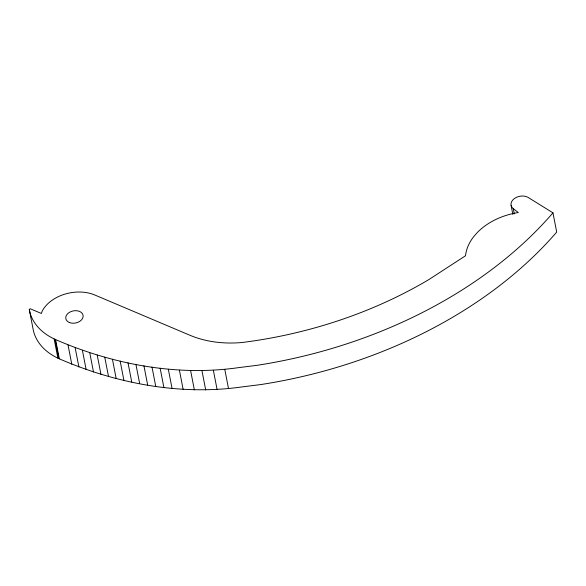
<?xml version="1.0" encoding="UTF-8"?>
<svg xmlns="http://www.w3.org/2000/svg" width="586" height="586" viewBox="0 0 586 586"><rect width="100%" height="100%" fill="white"/><g stroke="black" fill="none" stroke-linecap="round" stroke-linejoin="round"><path stroke-width="0.88" d="M29.3 309.591L30.113 308.712L41.423 313.473L42.141 311.254A34.911 24.473 -11 0 1 94.749 294.978L190.238 335.39C206.55 342.173 224.599 344.077 242.106 342.502A354.515 248.486 -11 0 0 428.967 279.507L465.533 255.752A58.344 40.895 -11 0 1 473.737 236.605L477.59 232.232A58.344 40.895 -11 0 1 518.302 212.528L513.277 208.675A10.226 7.171 -11 0 1 514.2 198.669A10.226 7.171 -11 0 1 528.111 197.409L552.957 212.843L556.7 232.085A398.487 279.302 -11 0 1 260.741 384.57L242.428 386.863C180.429 395.77 116.431 383.566 59.325 358.837L57.882 358.163A68.181 47.788 -11 0 1 33.043 328.834L29.3 309.591A68.181 47.788 -11 0 0 54.146 338.913L55.589 339.594C112.695 364.316 176.686 376.52 238.685 367.62L256.998 365.327A398.487 279.302 -11 0 0 552.957 212.843M513.277 208.675L514.296 213.927M511.131 205.613L512.831 214.359M224.775 369.363L228.518 388.606M213.348 370.257L217.091 389.5M201.95 370.689L205.693 389.939M190.626 370.667L194.369 389.91M179.411 370.184L183.147 389.426M168.329 369.239L172.072 388.481M160.139 368.184L163.875 387.434M151.994 367.063L155.737 386.306M143.922 365.789L147.665 385.031M135.923 364.367L139.666 383.61M128.004 362.793L131.747 382.043M120.167 361.079L123.91 380.321M112.424 359.211L116.16 378.461M104.762 357.204L108.505 376.454M97.21 355.05L100.946 374.3M89.753 352.757L93.489 372.007M82.399 350.325L86.142 369.568M75.162 347.747L78.905 366.99M68.042 345.037L71.785 364.28M55.589 339.594L59.325 358.837M55.062 339.309L58.805 358.559M54.146 338.913L57.882 358.163M69.309 322.476A8.797 6.168 -11 0 0 83.109 316.77A8.797 6.168 -11 0 0 70.913 311.598A8.797 6.168 -11 0 0 69.309 322.476"/></g></svg>
